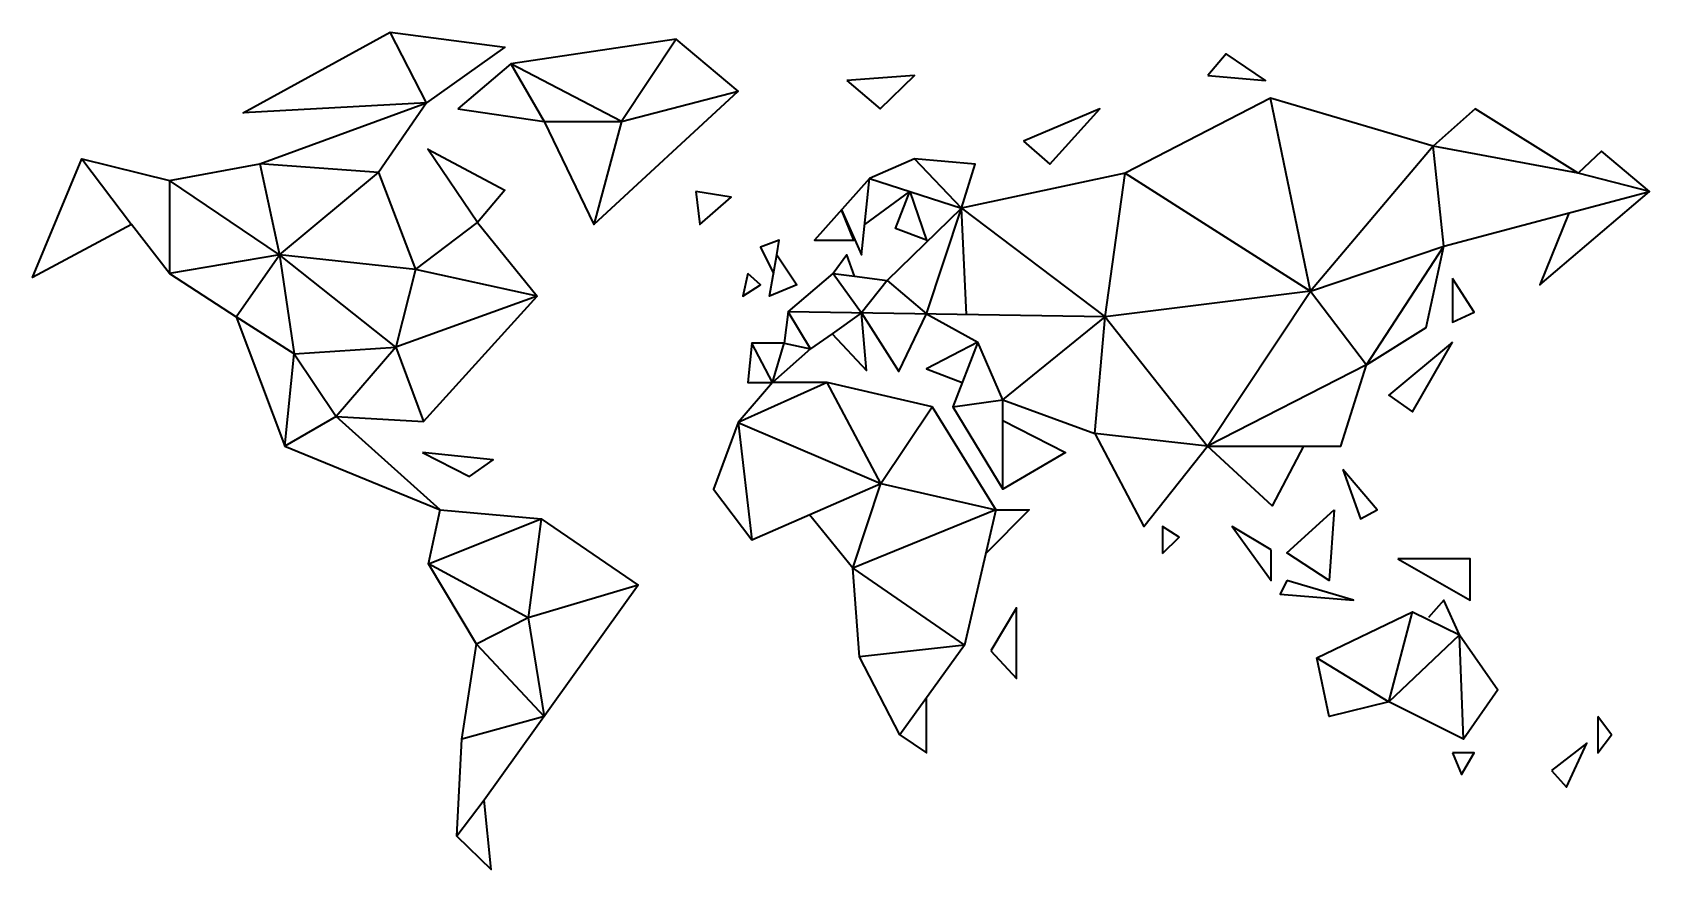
# Model space of a CAD drawing. Header units: inches. Extents: x 4 to 293, y -179 to -30.
import ezdxf

# ---------------------------------------------------------------- set-up
doc = ezdxf.new("R2010")
doc.units = ezdxf.units.IN
doc.header["$MEASUREMENT"] = 0
doc.layers.add('Layer 2', color=7, linetype='Continuous')

msp = doc.modelspace()

# ---------------------------------------------------------------- linework, layer by layer
at = {"layer": 'Layer 2', "color": 12, "lineweight": 35, "true_color": 0xe30513}
for points in [[(74.55, -42.73), (65.99, -55.13), (72.63, -72.42), (83.63, -64.03), (74.81, -50.94), (88.52, -58.27), (83.63, -64.03), (94.28, -77.13), (72.63, -72.42), (48.35, -69.8), (65.99, -55.13), (44.86, -53.56), (48.35, -69.8), (28.79, -56.52), (28.79, -73.12), (21.98, -64.38), (4.34, -73.81), (13.16, -52.68), (28.79, -56.52), (44.86, -53.56), (74.55, -42.73), (41.89, -44.47), (68.09, -30.15), (88.52, -32.77), (74.55, -42.73), (68.09, -30.15)], [(80.14, -43.78), (95.52, -46.05), (104.41, -64.38), (130.08, -40.63), (119.08, -31.38), (89.57, -35.74), (80.14, -43.78)], [(119.08, -31.38), (109.3, -46.05), (130.08, -40.63)], [(213.78, -37.84), (224.04, -38.71), (217.06, -34), (213.78, -37.84)], [(89.57, -35.74), (95.52, -46.05), (109.3, -46.05), (89.57, -35.74)], [(149.47, -38.71), (155.41, -43.78), (161.52, -37.84), (149.47, -38.71)], [(278.1, -62.34), (272.94, -75.12), (292.5, -58.53), (283.94, -51.29), (279.75, -55.21), (261.42, -43.78), (253.91, -50.41), (224.92, -41.85), (199.07, -55.21), (169.9, -61.46), (172.35, -53.64), (161.52, -52.68), (153.49, -56.18), (143.71, -67.18), (150.69, -67.18), (148.5, -61.79), (152.09, -69.8), (153.49, -56.18), (169.9, -61.46), (161.52, -52.68)], [(177.24, -99.31), (188.41, -105), (177.24, -111.54), (177.24, -95.64), (193.65, -101.58), (202.39, -118.17), (213.74, -103.87), (193.65, -101.58), (195.49, -80.8), (199.07, -55.21), (232.08, -76.26), (224.92, -41.85)], [(109.3, -46.05), (104.41, -64.38)], [(180.91, -49.54), (185.62, -53.64), (194.53, -43.78), (180.91, -49.54)], [(230.85, -103.87), (225.26, -114.51), (213.74, -103.87), (237.49, -103.87), (242.03, -89.36), (252.68, -82.72), (255.83, -68.23), (292.5, -58.53), (279.75, -55.21), (253.91, -50.41), (232.08, -76.26), (242.03, -89.36), (255.83, -68.23), (253.91, -50.41)], [(13.16, -52.68), (21.98, -64.38)], [(122.57, -58.53), (123.27, -64.38), (128.86, -59.49), (122.57, -58.53)], [(152.65, -64.38), (160.68, -58.49), (163.66, -67.18), (158.15, -65.08), (160.68, -58.49)], [(170.78, -80.42), (169.9, -61.46), (195.49, -80.8), (138.99, -79.93), (138.29, -85.52), (132.53, -85.52), (131.83, -92.5), (136.2, -92.5), (132.53, -85.52)], [(150.81, -73.6), (149.47, -69.8), (147.02, -73.12), (150.81, -73.6), (156.66, -74.34), (163.66, -80.31), (169.9, -61.46), (156.66, -74.34), (152.09, -80.13), (158.73, -90.58), (163.66, -80.31), (172.78, -85.34), (168.33, -96.87), (177.24, -111.54)], [(136.96, -69.8), (140.56, -75.12), (135.67, -77.13), (136.96, -69.8), (137.42, -67.18), (134.1, -68.4), (136.38, -73.12)], [(232.08, -76.26), (255.83, -68.23)], [(72.63, -72.42), (69.13, -86.21), (58.48, -98.61), (49.31, -103.87), (50.97, -87.44), (40.67, -80.8), (48.35, -69.8), (28.79, -73.12), (40.67, -80.8), (49.31, -103.87), (76.99, -115.2), (58.48, -98.61), (74.02, -99.49), (94.28, -77.13), (69.13, -86.21), (74.02, -99.49)], [(48.35, -69.8), (50.97, -87.44), (69.13, -86.21), (48.35, -69.8)], [(131.83, -73.12), (130.96, -77.13), (134.1, -75.12), (131.83, -73.12)], [(146.83, -83.83), (152.96, -90.41), (152.09, -80.13), (146.83, -83.83), (143.01, -86.52), (138.99, -79.93), (147.02, -73.12), (152.09, -80.13)], [(257.4, -73.99), (257.4, -81.76), (261.24, -80.01), (257.4, -73.99)], [(195.49, -80.8), (213.74, -103.87), (232.08, -76.26), (195.49, -80.8)], [(177.24, -95.64), (195.49, -80.8)], [(136.2, -92.5), (138.29, -85.52), (143.01, -86.52), (136.2, -92.5)], [(168.33, -96.87), (177.24, -95.64), (172.78, -85.34), (163.66, -90.07), (170.02, -92.5)], [(257.4, -85.34), (246.05, -94.77), (250.24, -97.74), (257.4, -85.34)], [(50.97, -87.44), (58.48, -98.61)], [(242.03, -89.36), (213.74, -103.87)], [(136.2, -92.5), (130.08, -99.66), (125.72, -111.54), (132.53, -120.57), (155.49, -110.49), (164.66, -96.87), (145.98, -92.5), (136.2, -92.5)], [(130.08, -99.66), (155.49, -110.49), (145.98, -92.5), (130.08, -99.66), (132.53, -120.57)], [(164.66, -96.87), (176.02, -115.2), (170.45, -139.31), (158.9, -155.27), (151.74, -141.4), (150.52, -125.6), (142.79, -116.07)], [(73.85, -105), (82.23, -109.27), (86.42, -106.3), (73.85, -105)], [(237.84, -108.04), (240.98, -116.78), (243.95, -115.2), (237.84, -108.04)], [(150.52, -125.6), (155.49, -110.49), (176.02, -115.2), (150.52, -125.6)], [(79.96, -173.36), (80.84, -156.07), (83.45, -139.13), (74.9, -124.81), (76.99, -115.2), (94.98, -116.78), (112.27, -128.65), (84.85, -166.9), (79.96, -173.36), (86.07, -179.3), (84.85, -166.9)], [(176.02, -115.2), (181.95, -115.2), (174.22, -122.98)], [(236.27, -115.2), (235.39, -127.78), (227.88, -122.89), (236.27, -115.2)], [(74.9, -124.81), (94.98, -116.78), (92.71, -134.42), (74.9, -124.81)], [(205.7, -122.98), (208.67, -120.09), (205.7, -118.17), (205.7, -122.98)], [(225.09, -122.36), (218.1, -118.17), (225.09, -127.78), (225.09, -122.36)], [(150.52, -125.6), (170.45, -139.31), (151.74, -141.4)], [(247.62, -123.94), (260.54, -131.27), (260.54, -123.94), (247.62, -123.94)], [(112.27, -128.65), (92.71, -134.42), (83.45, -139.13), (95.52, -152.02)], [(227.88, -127.78), (226.66, -130.22), (239.76, -131.27), (227.88, -127.78)], [(246.05, -149.43), (258.62, -137.47), (255.83, -131.27), (253.12, -134.37)], [(92.71, -134.42), (95.52, -152.02), (80.84, -156.07)], [(175.14, -140.35), (179.68, -145.24), (179.68, -132.67), (175.14, -140.35)], [(233.21, -141.58), (250.24, -133.37), (258.62, -137.47), (265.43, -147.25), (259.32, -156.07), (246.05, -149.43), (235.39, -152.02), (233.21, -141.58)], [(233.21, -141.58), (246.05, -149.43), (250.24, -133.37)], [(259.32, -156.07), (258.62, -137.47)], [(158.9, -155.27), (163.66, -158.52), (163.66, -148.69)], [(283.25, -152.02), (283.25, -158.52), (285.69, -155.27), (283.25, -152.02)], [(275.04, -161.66), (277.66, -164.63), (281.32, -156.77), (275.04, -161.66)], [(257.4, -158.52), (258.97, -162.36), (261.24, -158.52), (257.4, -158.52)]]:
    msp.add_lwpolyline(points, dxfattribs=at)

doc.saveas('drawing.dxf')
